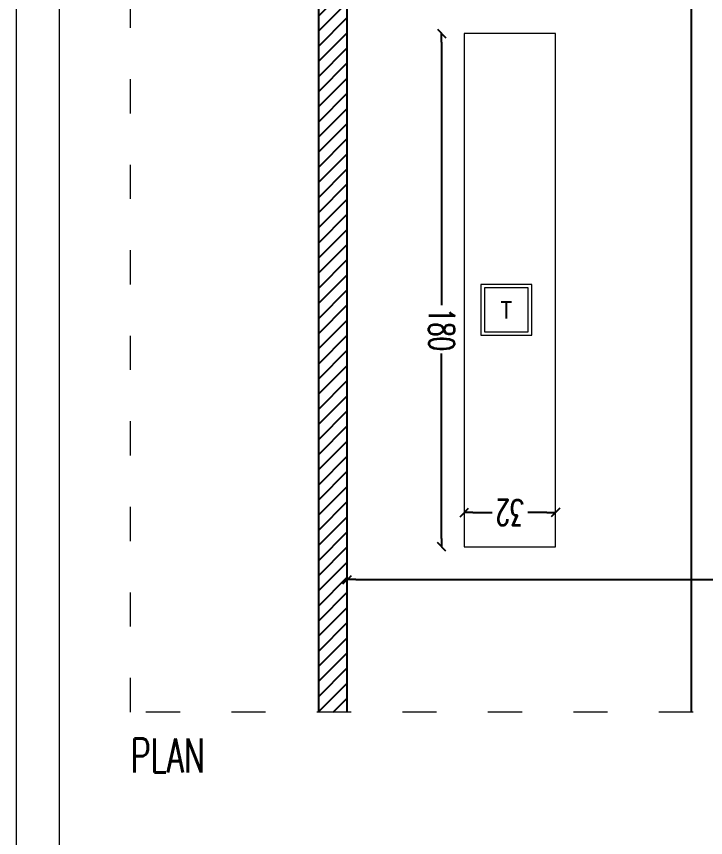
# Model space of a CAD drawing. Header units: millimetres. Extents: x 1734 to 22014, y 983 to 3953.
# Drawn here: x 11327.8 to 11569.6, y 1947.2 to 2235.1 of the extents above; entities that cross this region are included whole.
import ezdxf

# ---------------------------------------------------------------- set-up
doc = ezdxf.new("R2010")
doc.units = ezdxf.units.MM
doc.linetypes.add('ACAD_ISO03W100', pattern=[30, 12, -18])
doc.layers.add('LD_base', color=144, linetype='Continuous')
doc.layers.add('LD_quote', color=242, linetype='Continuous')
doc.layers.add('LD_light', color=240, linetype='Continuous', lineweight=5)
doc.layers.add('LD_text', color=7, linetype='Continuous', lineweight=9)
doc.styles.add('SIMPLEX', font='SIMPLEX.SHX', dxfattribs={"width": 0.65})
doc.dimstyles.new('Illuminazione 1_100', dxfattribs={"dimtxt": 9, "dimasz": 3, "dimexe": 0.05, "dimexo": 0.05, "dimgap": 1.5, "dimtad": 0, "dimdec": 0, "dimlfac": -1, "dimzin": 0, "dimdsep": 46, "dimtxsty": 'SIMPLEX', "dimblk": 'LINEET2S', "dimcen": 0, "dimdle": 0.1, "dimse1": 1, "dimse2": 1, "dimclrd": 7, "dimclrt": 256, "dimadec": 0, "dimazin": 0, "dimtfac": 1, "dimtdec": 0, "dimtix": 1, "dimtmove": 2, "dimatfit": 3, "dimldrblk": 'OBLIQUE', "dimfxl": 1, "dimtolj": 1, "dimarcsym": 0})

# ---------------------------------------------------------------- blocks, each defined once
blk = doc.blocks.new('LINEET2S')
blk.add_line((-1, 0), (0, 0))
at = {"color": 5}
blk.add_line((0.5, 0.5), (-0.5, -0.5), dxfattribs=at)
blk = doc.blocks.new('*D152')
at = {"layer": 'DEFPOINTS', "color": 0, "transparency": 16777216}
for p in [(11443.83, 2471.16), (11913.83, 2471.16), (11913.83, 2037.64)]:
    blk.add_point(p, dxfattribs=at)
at = {"layer": 'LD_quote', "color": 7, "lineweight": -2, "transparency": 16777216}
for p, q in [((11446.83, 2037.64), (11669.81, 2037.64)), ((11910.83, 2037.64), (11687.85, 2037.64))]:
    blk.add_line(p, q, dxfattribs=at)
at = {"layer": 'LD_quote', "color": 7, "lineweight": -2, "transparency": 16777216, "xscale": 3, "yscale": 3, "zscale": 3, "rotation": 180}
blk.add_blockref('LINEET2S', (11443.83, 2037.64), dxfattribs=at)
at = {"layer": 'LD_quote', "color": 7, "lineweight": -2, "transparency": 16777216, "xscale": 3, "yscale": 3, "zscale": 3}
blk.add_blockref('LINEET2S', (11913.83, 2037.64), dxfattribs=at)
at = {"layer": 'LD_quote', "transparency": 16777216, "insert": (11678.83, 2037.64), "char_height": 9, "attachment_point": 5, "style": 'SIMPLEX'}
blk.add_mtext('\\A1;470', dxfattribs=at)
blk = doc.blocks.new('_Oblique')
at = {"color": 0, "linetype": 'ByBlock', "lineweight": -2}
blk.add_line((-0.5, -0.5), (0.5, 0.5), dxfattribs=at)
blk = doc.blocks.new('t')
at = {"layer": 'LD_text'}
for points in [[(5, 5), (-66.3, 5), (-66.3, -66.3), (5, -66.3)], [(0, 0), (-61.3, 0), (-61.3, -61.3), (0, -61.3)]]:
    blk.add_lwpolyline(points, close=True, dxfattribs=at)
at = {"layer": 'LD_text', "insert": (-30.7, -30.7), "char_height": 25, "width": 61.334, "attachment_point": 5, "style": 'SIMPLEX'}
blk.add_mtext('{\\fDicotMedium|b0|i0|c0|p2;\\W0.8;T}', dxfattribs=at)
blk = doc.blocks.new('*D159')
at = {"layer": 'DEFPOINTS', "color": 0, "transparency": 16777216}
for p in [(11484.93, 2229.12, 0), (11476.97, 2049.12), (11484.93, 2049.12, 0)]:
    blk.add_point(p, dxfattribs=at)
at = {"layer": 'LD_quote', "color": 7, "lineweight": -2, "transparency": 16777216}
for p, q in [((11476.97, 2226.12), (11476.97, 2133.85)), ((11476.97, 2052.12), (11476.97, 2116.92))]:
    blk.add_line(p, q, dxfattribs=at)
at = {"layer": 'LD_quote', "color": 7, "lineweight": -2, "transparency": 16777216, "xscale": 3, "yscale": 3, "zscale": 3}
for p, rotation in [((11476.97, 2229.12), 90), ((11476.97, 2049.12), 270)]:
    blk.add_blockref('LINEET2S', p, dxfattribs=dict(at, rotation=rotation))
at = {"layer": 'LD_quote', "transparency": 16777216, "insert": (11476.97, 2125.38), "char_height": 9, "attachment_point": 5, "rotation": 270, "style": 'SIMPLEX'}
blk.add_mtext('\\A1;180', dxfattribs=at)
blk = doc.blocks.new('*D160')
at = {"layer": 'DEFPOINTS', "color": 0, "transparency": 16777216}
for p in [(11516.93, 2061.17), (11484.93, 2049.12, 0), (11516.93, 2049.12, 0)]:
    blk.add_point(p, dxfattribs=at)
at = {"layer": 'LD_quote', "color": 7, "lineweight": -2, "transparency": 16777216}
for p, q in [((11487.93, 2061.17), (11494.7, 2061.17)), ((11513.93, 2061.17), (11507.17, 2061.17))]:
    blk.add_line(p, q, dxfattribs=at)
at = {"layer": 'LD_quote', "color": 7, "lineweight": -2, "transparency": 16777216, "xscale": 3, "yscale": 3, "zscale": 3, "rotation": 180}
blk.add_blockref('LINEET2S', (11484.93, 2061.17), dxfattribs=at)
at = {"layer": 'LD_quote', "color": 7, "lineweight": -2, "transparency": 16777216, "xscale": 3, "yscale": 3, "zscale": 3}
blk.add_blockref('LINEET2S', (11516.93, 2061.17), dxfattribs=at)
at = {"layer": 'LD_quote', "transparency": 16777216, "insert": (11500.93, 2061.17), "char_height": 9, "attachment_point": 5, "rotation": 180, "style": 'SIMPLEX'}
blk.add_mtext('\\A1;32', dxfattribs=at)
blk = doc.blocks.new('*D161')
at = {"layer": 'DEFPOINTS', "color": 0, "transparency": 16777216}
for p in [(11563.83, 2251.45), (11443.83, 1991.16), (11563.83, 1991.16)]:
    blk.add_point(p, dxfattribs=at)
at = {"layer": 'LD_quote', "color": 7, "lineweight": -2, "transparency": 16777216}
for p, q in [((11446.83, 2251.45), (11495.37, 2251.45)), ((11560.83, 2251.45), (11512.3, 2251.45))]:
    blk.add_line(p, q, dxfattribs=at)
at = {"layer": 'LD_quote', "color": 7, "lineweight": -2, "transparency": 16777216, "xscale": 3, "yscale": 3, "zscale": 3, "rotation": 180}
blk.add_blockref('LINEET2S', (11443.83, 2251.45), dxfattribs=at)
at = {"layer": 'LD_quote', "color": 7, "lineweight": -2, "transparency": 16777216, "xscale": 3, "yscale": 3, "zscale": 3}
blk.add_blockref('LINEET2S', (11563.83, 2251.45), dxfattribs=at)
at = {"layer": 'LD_quote', "transparency": 16777216, "insert": (11503.83, 2251.45), "char_height": 9, "attachment_point": 5, "rotation": 180, "style": 'SIMPLEX'}
blk.add_mtext('\\A1;120', dxfattribs=at)

msp = doc.modelspace()

# ---------------------------------------------------------------- hatches: boundary and pattern name
at = {"layer": 'LD_base'}
h = msp.add_hatch(dxfattribs=at)
h.set_pattern_fill('ANSI31', color=256, scale=30)
h.set_pattern_definition([(45, (-30508.1217, 11613.4206), (-2.65165043, 2.65165043), [])])
h.paths.add_polyline_path([(11433.833, 2471.157), (11443.833, 2471.157), (11443.833, 1991.157), (11433.833, 1991.157)])

# ---------------------------------------------------------------- linework, layer by layer
for p, q in [((11433.833, 1991.157), (11433.833, 2471.157)), ((11443.833, 1991.157), (11443.833, 2471.157)), ((11564.663, 1991.157), (11564.663, 2381.078))]:
    msp.add_line(p, q, dxfattribs=at)
at = {"layer": 'LD_light'}
msp.add_lwpolyline([(11484.934, 2049.123), (11516.934, 2049.123), (11516.934, 2229.123), (11484.934, 2229.123)], close=True, dxfattribs=at)
at = {"layer": 'LD_text'}
for points in [[(11327.785, 2725.511), (12259.872, 2725.511), (12259.872, 1403.462), (11327.785, 1403.462)], [(12244.872, 2645.511), (11342.785, 2645.511), (11342.785, 1463.462), (12244.872, 1463.462)]]:
    msp.add_lwpolyline(points, close=True, dxfattribs=at)
at = {"layer": 'LD_text', "linetype": 'ACAD_ISO03W100'}
msp.add_lwpolyline([(11367.844, 2471.157), (11985.212, 2471.157), (11985.212, 1991.157), (11367.844, 1991.157)], close=True, dxfattribs=at)

# ---------------------------------------------------------------- block references
at = {"layer": 'LD_quote', "xscale": 0.25, "yscale": 0.25, "zscale": 0.25}
msp.add_blockref('t', (11507.348, 2139.912, 0), dxfattribs=at)

# ---------------------------------------------------------------- texts
at = {"layer": 'LD_text', "color": 7, "style": 'SIMPLEX', "width": 0.65}
msp.add_text('PLAN', height=12, dxfattribs=at).set_placement((11367.844, 1969.996, 0))

# ---------------------------------------------------------------- dimensions: what is measured, and where the dimension line sits
at = {"layer": 'LD_quote'}
for base, p1, p2, picture, middle in [((11913.833, 2037.637), (11443.833, 2471.157), (11913.833, 2471.157), '*D152', (11678.833, 2037.637)), ((11563.833, 2251.447), (11443.833, 1991.157), (11563.833, 1991.157), '*D161', (11503.833, 2251.447)), ((11516.934, 2061.174, 0), (11484.934, 2049.123), (11516.934, 2049.123), '*D160', (11500.934, 2061.174, 0))]:
    dim = msp.add_linear_dim(base=base, p1=p1, p2=p2, dimstyle='Illuminazione 1_100', dxfattribs=at)
    dim.commit()
    dim.dimension.update_dxf_attribs({"geometry": picture, "text_midpoint": middle})
dim = msp.add_linear_dim(base=(11476.973, 2049.123, 0), p1=(11484.934, 2229.123), p2=(11484.934, 2049.123), angle=90, dimstyle='Illuminazione 1_100', dxfattribs=at)
dim.commit()
dim.dimension.update_dxf_attribs({"geometry": '*D159', "text_midpoint": (11476.973, 2125.384, 0), "dimtype": 160})

doc.saveas('drawing.dxf')
